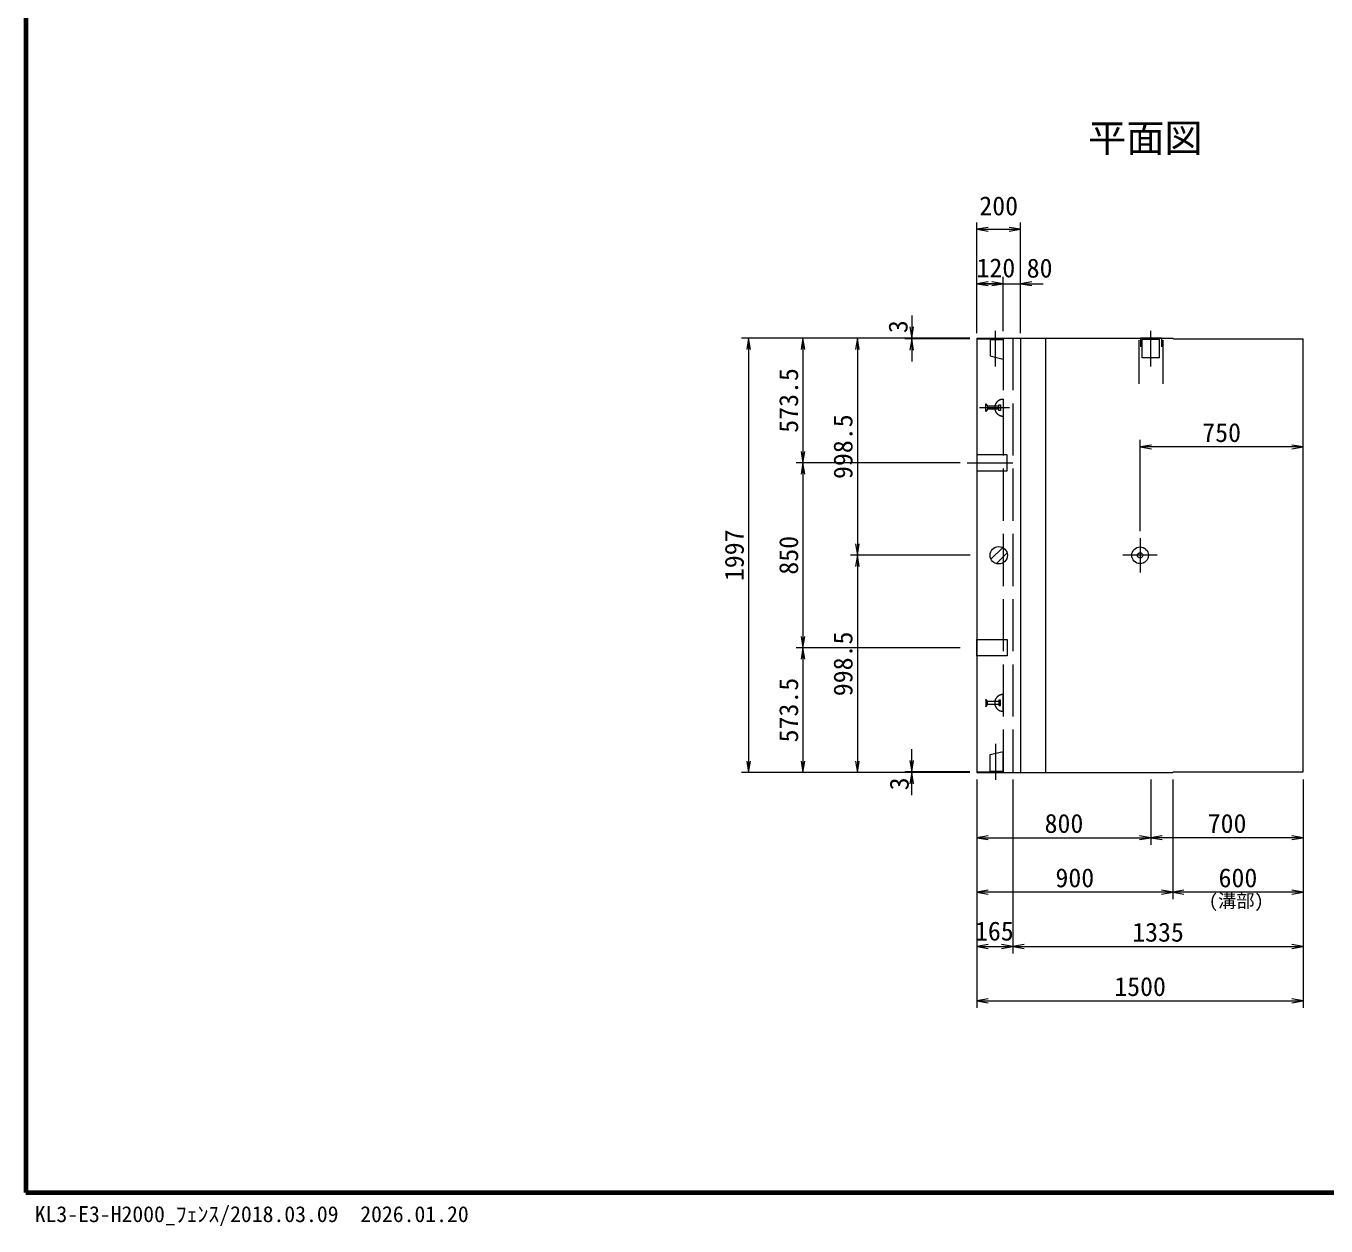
# Model space of a CAD drawing. Units: millimetres at full size, sheet at 1:40. Extents: x 141688 to 157488, y 10657 to 21690.
# Drawn here: x 141688 to 147665, y 10657 to 16173 of the extents above; entities that cross this region are included whole.
import ezdxf
from ezdxf.enums import TextEntityAlignment as Align

# ---------------------------------------------------------------- set-up
doc = ezdxf.new("R2010")
doc.units = ezdxf.units.MM
doc.header["$LTSCALE"] = 40
doc.linetypes.add('CHAIN', pattern=[18.5, 12, -1.5, 3.5, -1.5])
doc.linetypes.add('DASHED', pattern=[7.5, 6, -1.5])
for name, color, linetype, lineweight in [('01図枠', 1, 'Continuous', 70), ('中心', 6, 'CHAIN', 9), ('外形線', 7, 'Continuous', 13), ('寸法', 2, 'Continuous', 9), ('細線', 4, 'Continuous', 9)]:
    doc.layers.add(name, color=color, linetype=linetype, lineweight=lineweight)
doc.layers.add('文字', color=7, linetype='Continuous')
doc.styles.add('ＭＳ ゴシック', font='')
doc.styles.add('ＭＳ Ｐゴシック', font='')
doc.styles.get('ＭＳ ゴシック').set_extended_font_data('MS Gothic')
doc.styles.get('ＭＳ Ｐゴシック').set_extended_font_data('MS PGothic')

# ---------------------------------------------------------------- blocks, each defined once
blk = doc.blocks.new('open_arrow')
at = {"color": 0, "linetype": 'Continuous', "lineweight": -2}
blk.add_lwpolyline([(7.5, 1.25), (0, 0), (7.5, -1.25)], dxfattribs=at)

msp = doc.modelspace()

# ---------------------------------------------------------------- hatches: boundary and pattern name
at = {"layer": '細線'}
h = msp.add_hatch(dxfattribs=at)
h.set_pattern_fill('USER', color=256, style=0, pattern_type=2)
h.set_pattern_definition([(45, (34368.96, -283.66), (-22.45064, 22.45064), [])])
h.paths.add_polyline_path([(146119.99, 13740.09, -1), (146199.99, 13740.09, -1)])

# ---------------------------------------------------------------- linework, layer by layer
at = {"layer": '01図枠'}
msp.add_lwpolyline([(141687.54, 10809.99), (157487.54, 10809.99), (157487.54, 21689.99), (141687.54, 21689.99)], close=True, dxfattribs=at)
at = {"layer": '中心'}
for p, q in [((146144.99, 14607.59), (146144.99, 14772.59)), ((146859.99, 14607.59), (146859.99, 14772.59)), ((146859.99, 14607.59), (146859.99, 14771.59)), ((146209.99, 14418.59), (146070.99, 14418.59)), ((146014.99, 14165.09), (146224.99, 14165.09)), ((146809.99, 13818.59), (146809.99, 13661.59)), ((146888.49, 13740.09), (146731.49, 13740.09)), ((146144.99, 12872.59), (146144.99, 12707.59))]:
    msp.add_line(p, q, dxfattribs=at)
at = {"layer": '外形線'}
for p, q in [((146059.99, 14738.59), (146959.99, 14738.59)), ((146059.99, 14738.59), (146059.99, 12741.59)), ((146259.99, 14738.59), (146259.99, 12741.59)), ((146962.99, 14735.59), (146959.99, 14738.59)), ((146962.99, 14735.59), (147559.99, 14735.59)), ((147559.99, 12744.59), (147559.99, 14735.59)), ((146059.99, 12741.59), (146959.99, 12741.59)), ((146959.99, 12741.59), (146962.99, 12744.59)), ((146962.99, 12744.59), (147559.99, 12744.59))]:
    msp.add_line(p, q, dxfattribs=at)
msp.add_circle((146159.99, 13740.09), 40, dxfattribs=at)
at = {"layer": '寸法'}
for p, q in [((146059.99, 14761.59), (146059.99, 15270.59)), ((146259.99, 14761.59), (146259.99, 15270.59)), ((146059.99, 15238.59), (146259.99, 15238.59)), ((146059.99, 14770.59), (146059.99, 15020.59)), ((146179.99, 14770.59), (146179.99, 15020.59)), ((146179.99, 14770.59), (146179.99, 15020.59)), ((146259.99, 14770.59), (146259.99, 15020.59)), ((146179.99, 14988.59), (146059.99, 14988.59)), ((146075.99, 14988.59), (146363.99, 14988.59)), ((145759.99, 14842.59), (145759.99, 14631.59)), ((146027.99, 14738.59), (144977.99, 14738.59)), ((145009.99, 14738.59), (145009.99, 12741.59)), ((146027.99, 14738.59), (145227.99, 14738.59)), ((145259.99, 14738.59), (145259.99, 14165.09)), ((146027.99, 14738.59), (145477.99, 14738.59)), ((145509.99, 14738.59), (145509.99, 13740.09)), ((146027.99, 14738.59), (145727.99, 14738.59)), ((146027.99, 14735.59), (145727.99, 14735.59)), ((146809.99, 13850.59), (146809.99, 14270.4)), ((147559.99, 14238.4), (146809.99, 14238.4)), ((147559.99, 13820.63), (147559.99, 14270.4)), ((145982.99, 14165.09), (145227.99, 14165.09)), ((145982.99, 14165.09), (145227.99, 14165.09)), ((145259.99, 14165.09), (145259.99, 13315.09)), ((146028.99, 13740.09), (145477.99, 13740.09)), ((146028.99, 13740.09), (145477.99, 13740.09)), ((145509.99, 13740.09), (145509.99, 12741.59)), ((145982.99, 13315.09), (145227.99, 13315.09)), ((145982.99, 13315.09), (145227.99, 13315.09)), ((145259.99, 13315.09), (145259.99, 12741.59)), ((145759.99, 12637.59), (145759.99, 12848.59)), ((146027.99, 12741.59), (144977.99, 12741.59)), ((146027.99, 12741.59), (145227.99, 12741.59)), ((146027.99, 12741.59), (145477.99, 12741.59)), ((146027.99, 12744.59), (145727.99, 12744.59)), ((146027.99, 12741.59), (145727.99, 12741.59)), ((146059.99, 12709.59), (146059.99, 11659.59)), ((146059.99, 12709.59), (146059.99, 11909.59)), ((146059.99, 12709.59), (146059.99, 12159.59)), ((146059.99, 12709.59), (146059.99, 12409.59)), ((146224.99, 12709.59), (146224.99, 11909.59)), ((146224.99, 12709.59), (146224.99, 11909.59)), ((146859.99, 12709.59), (146859.99, 12409.59)), ((146859.99, 12709.59), (146859.99, 12409.59)), ((146959.99, 12709.59), (146959.99, 12159.59)), ((146959.99, 12709.59), (146959.99, 12159.59)), ((147559.99, 12709.59), (147559.99, 11659.59)), ((147559.99, 12709.59), (147559.99, 11909.59)), ((147559.99, 12709.59), (147559.99, 12409.59)), ((147559.99, 12709.59), (147559.99, 12159.59)), ((146059.99, 12441.59), (146859.99, 12441.59)), ((147559.99, 12441.59), (146859.99, 12441.59)), ((146959.99, 12191.59), (146059.99, 12191.59)), ((147559.99, 12191.59), (146959.99, 12191.59)), ((146059.99, 11941.59), (146224.99, 11941.59)), ((146224.99, 11941.59), (147559.99, 11941.59)), ((146059.99, 11691.59), (147559.99, 11691.59))]:
    msp.add_line(p, q, dxfattribs=at)
at = {"layer": '寸法', "color": 3, "linetype": 'DASHED'}
for p, q in [((146100.99, 14401.09), (146100.99, 14436.09)), ((146100.99, 14436.09), (146108.65, 14425.59)), ((146108.65, 14411.59), (146100.99, 14401.09)), ((146160.65, 14425.59), (146108.65, 14425.59)), ((146108.65, 14425.59), (146108.65, 14411.59)), ((146160.65, 14411.59), (146108.65, 14411.59)), ((146160.65, 14406.09), (146160.65, 14431.09)), ((146160.65, 14431.09), (146168.99, 14431.09)), ((146168.99, 14406.09), (146160.65, 14406.09)), ((146168.99, 14431.09), (146168.99, 14406.09)), ((146179.99, 14457.09), (146179.99, 14380.09)), ((146179.99, 13023.09), (146179.99, 13100.09)), ((146108.65, 13068.59), (146100.99, 13079.09)), ((146100.99, 13079.09), (146100.99, 13044.09)), ((146100.99, 13044.09), (146108.65, 13054.59)), ((146160.65, 13068.59), (146108.65, 13068.59)), ((146108.65, 13054.59), (146108.65, 13068.59)), ((146160.65, 13054.59), (146108.65, 13054.59)), ((146168.99, 13074.09), (146160.65, 13074.09)), ((146160.65, 13074.09), (146160.65, 13049.09)), ((146160.65, 13049.09), (146168.99, 13049.09)), ((146168.99, 13049.09), (146168.99, 13074.09))]:
    msp.add_line(p, q, dxfattribs=at)
at = {"layer": '寸法', "color": 3}
for radius in [38.5, 12.5]:
    msp.add_circle((146809.99, 13740.09), radius, dxfattribs=at)
at = {"layer": '寸法', "color": 3, "linetype": 'DASHED'}
for centre in [(146179.99, 14418.59), (146179.99, 13061.59)]:
    msp.add_arc(centre, 38.5, 90, 270, dxfattribs=at)
at = {"layer": '細線', "linetype": 'DASHED'}
for p, q in [((146059.99, 14735.59), (146179.99, 14735.59)), ((146119.99, 14732.59), (146119.99, 14656.59)), ((146119.99, 14732.59), (146179.99, 14732.59)), ((146179.99, 14738.59), (146179.99, 12741.59)), ((146179.99, 14732.59), (146179.99, 14641.59)), ((146224.99, 14738.59), (146224.99, 12741.59)), ((146119.99, 14656.59), (146179.99, 14641.59)), ((146119.99, 12823.59), (146179.99, 12838.59)), ((146119.99, 12747.59), (146119.99, 12823.59)), ((146179.99, 12747.59), (146179.99, 12838.59)), ((146059.99, 12744.59), (146179.99, 12744.59)), ((146119.99, 12747.59), (146179.99, 12747.59))]:
    msp.add_line(p, q, dxfattribs=at)
at = {"layer": '細線'}
for p, q in [((146374.99, 14738.59), (146374.99, 12741.59)), ((146804.99, 14728.59), (146804.99, 14528.59)), ((146908.49, 14738.59), (146811.49, 14738.59)), ((146811.49, 14738.59), (146811.49, 14698.59)), ((146899.99, 14732.59), (146819.99, 14732.59)), ((146819.99, 14647.59), (146819.99, 14732.59)), ((146899.99, 14647.59), (146899.99, 14732.59)), ((146908.49, 14738.59), (146908.49, 14698.59)), ((146914.99, 14728.59), (146914.99, 14528.59)), ((146899.99, 14647.59), (146819.99, 14647.59))]:
    msp.add_line(p, q, dxfattribs=at)
at = {"layer": '細線', "linetype": 'DASHED'}
for points in [[(146059.99, 14127.59), (146199.55, 14127.59), (146199.55, 14202.59), (146059.99, 14202.59)], [(146059.99, 13352.59), (146199.55, 13352.59), (146199.55, 13277.59), (146059.99, 13277.59)]]:
    msp.add_lwpolyline(points, close=True, dxfattribs=at)

# ---------------------------------------------------------------- block references
at = {"layer": '寸法', "xscale": 6.93, "yscale": 6.93}
for p in [(146059.99, 15238.59), (146059.99, 14988.59), (146259.99, 14988.59), (146809.99, 14238.4), (146059.99, 12441.59), (146859.99, 12441.59), (146059.99, 12191.59), (146959.99, 12191.59), (146059.99, 11941.59), (146224.99, 11941.59), (146059.99, 11691.59)]:
    msp.add_blockref('open_arrow', p, dxfattribs=at)
for p, rotation in [((146259.99, 15238.59), 180), ((146179.99, 14988.59), 180), ((146179.99, 14988.59), 180), ((145759.99, 14738.59), 90), ((145009.99, 14738.59), 270), ((145259.99, 14738.59), 270), ((145509.99, 14738.59), 270), ((145759.99, 14735.59), 270), ((147559.99, 14238.4), 180), ((145259.99, 14165.09), 90), ((145259.99, 14165.09), 270), ((145509.99, 13740.09), 90), ((145509.99, 13740.09), 270), ((145259.99, 13315.09), 90), ((145259.99, 13315.09), 270), ((145009.99, 12741.59), 90), ((145259.99, 12741.59), 90), ((145509.99, 12741.59), 90), ((145759.99, 12744.59), 90), ((145759.99, 12741.59), 270), ((146859.99, 12441.59), 180), ((147559.99, 12441.59), 180), ((146959.99, 12191.59), 180), ((147559.99, 12191.59), 180), ((146224.99, 11941.59), 180), ((147559.99, 11941.59), 180), ((147559.99, 11691.59), 180)]:
    msp.add_blockref('open_arrow', p, dxfattribs=dict(at, rotation=rotation))

# ---------------------------------------------------------------- texts
at = {"layer": '寸法', "style": 'ＭＳ ゴシック'}
for s, p in [('200', (146159.99, 15346.59)), ('120', (146146.96, 15061.39)), ('80', (146348, 15060.4)), ('750', (147184.99, 14304.4)), ('800', (146459.99, 12507.59)), ('700', (147209.99, 12507.59)), ('900', (146509.99, 12257.59)), ('600', (147259.99, 12257.59)), ('165', (146139.99, 12012.65)), ('1335', (146892.49, 12007.59)), ('1500', (146809.99, 11757.59))]:
    msp.add_text(s, height=87.35, dxfattribs=at).set_placement(p, align=Align.MIDDLE_CENTER)
for s, p in [('3', (145697.17, 14791.04)), ('573.5', (145193.99, 14451.84)), ('998.5', (145443.99, 14239.34)), ('1997', (144943.99, 13740.09)), ('850', (145193.99, 13740.09)), ('998.5', (145443.99, 13240.84)), ('573.5', (145193.99, 13028.34)), ('3', (145702.46, 12689.15))]:
    msp.add_text(s, height=87.35, rotation=90, dxfattribs=at).set_placement(p, align=Align.MIDDLE_CENTER)
at = {"layer": '寸法', "color": 3, "style": 'ＭＳ ゴシック'}
msp.add_text('(溝部)', height=61.71, dxfattribs=at).set_placement((147126.03, 12102.38), align=Align.BOTTOM_LEFT)
at = {"layer": '文字', "style": 'ＭＳ Ｐゴシック'}
msp.add_text(' 平面図 ', height=128.7, dxfattribs=at).set_placement((146834.42, 15555.84), align=Align.BOTTOM_CENTER)
at = {"layer": '文字', "style": 'ＭＳ ゴシック'}
msp.add_text('KL3-E3-H2000_ﾌｪﾝｽ/2018.03.09  2026.01.20', height=73.31, dxfattribs=at).set_placement((141727.74, 10652.54), align=Align.BOTTOM_LEFT)

doc.saveas('drawing.dxf')
